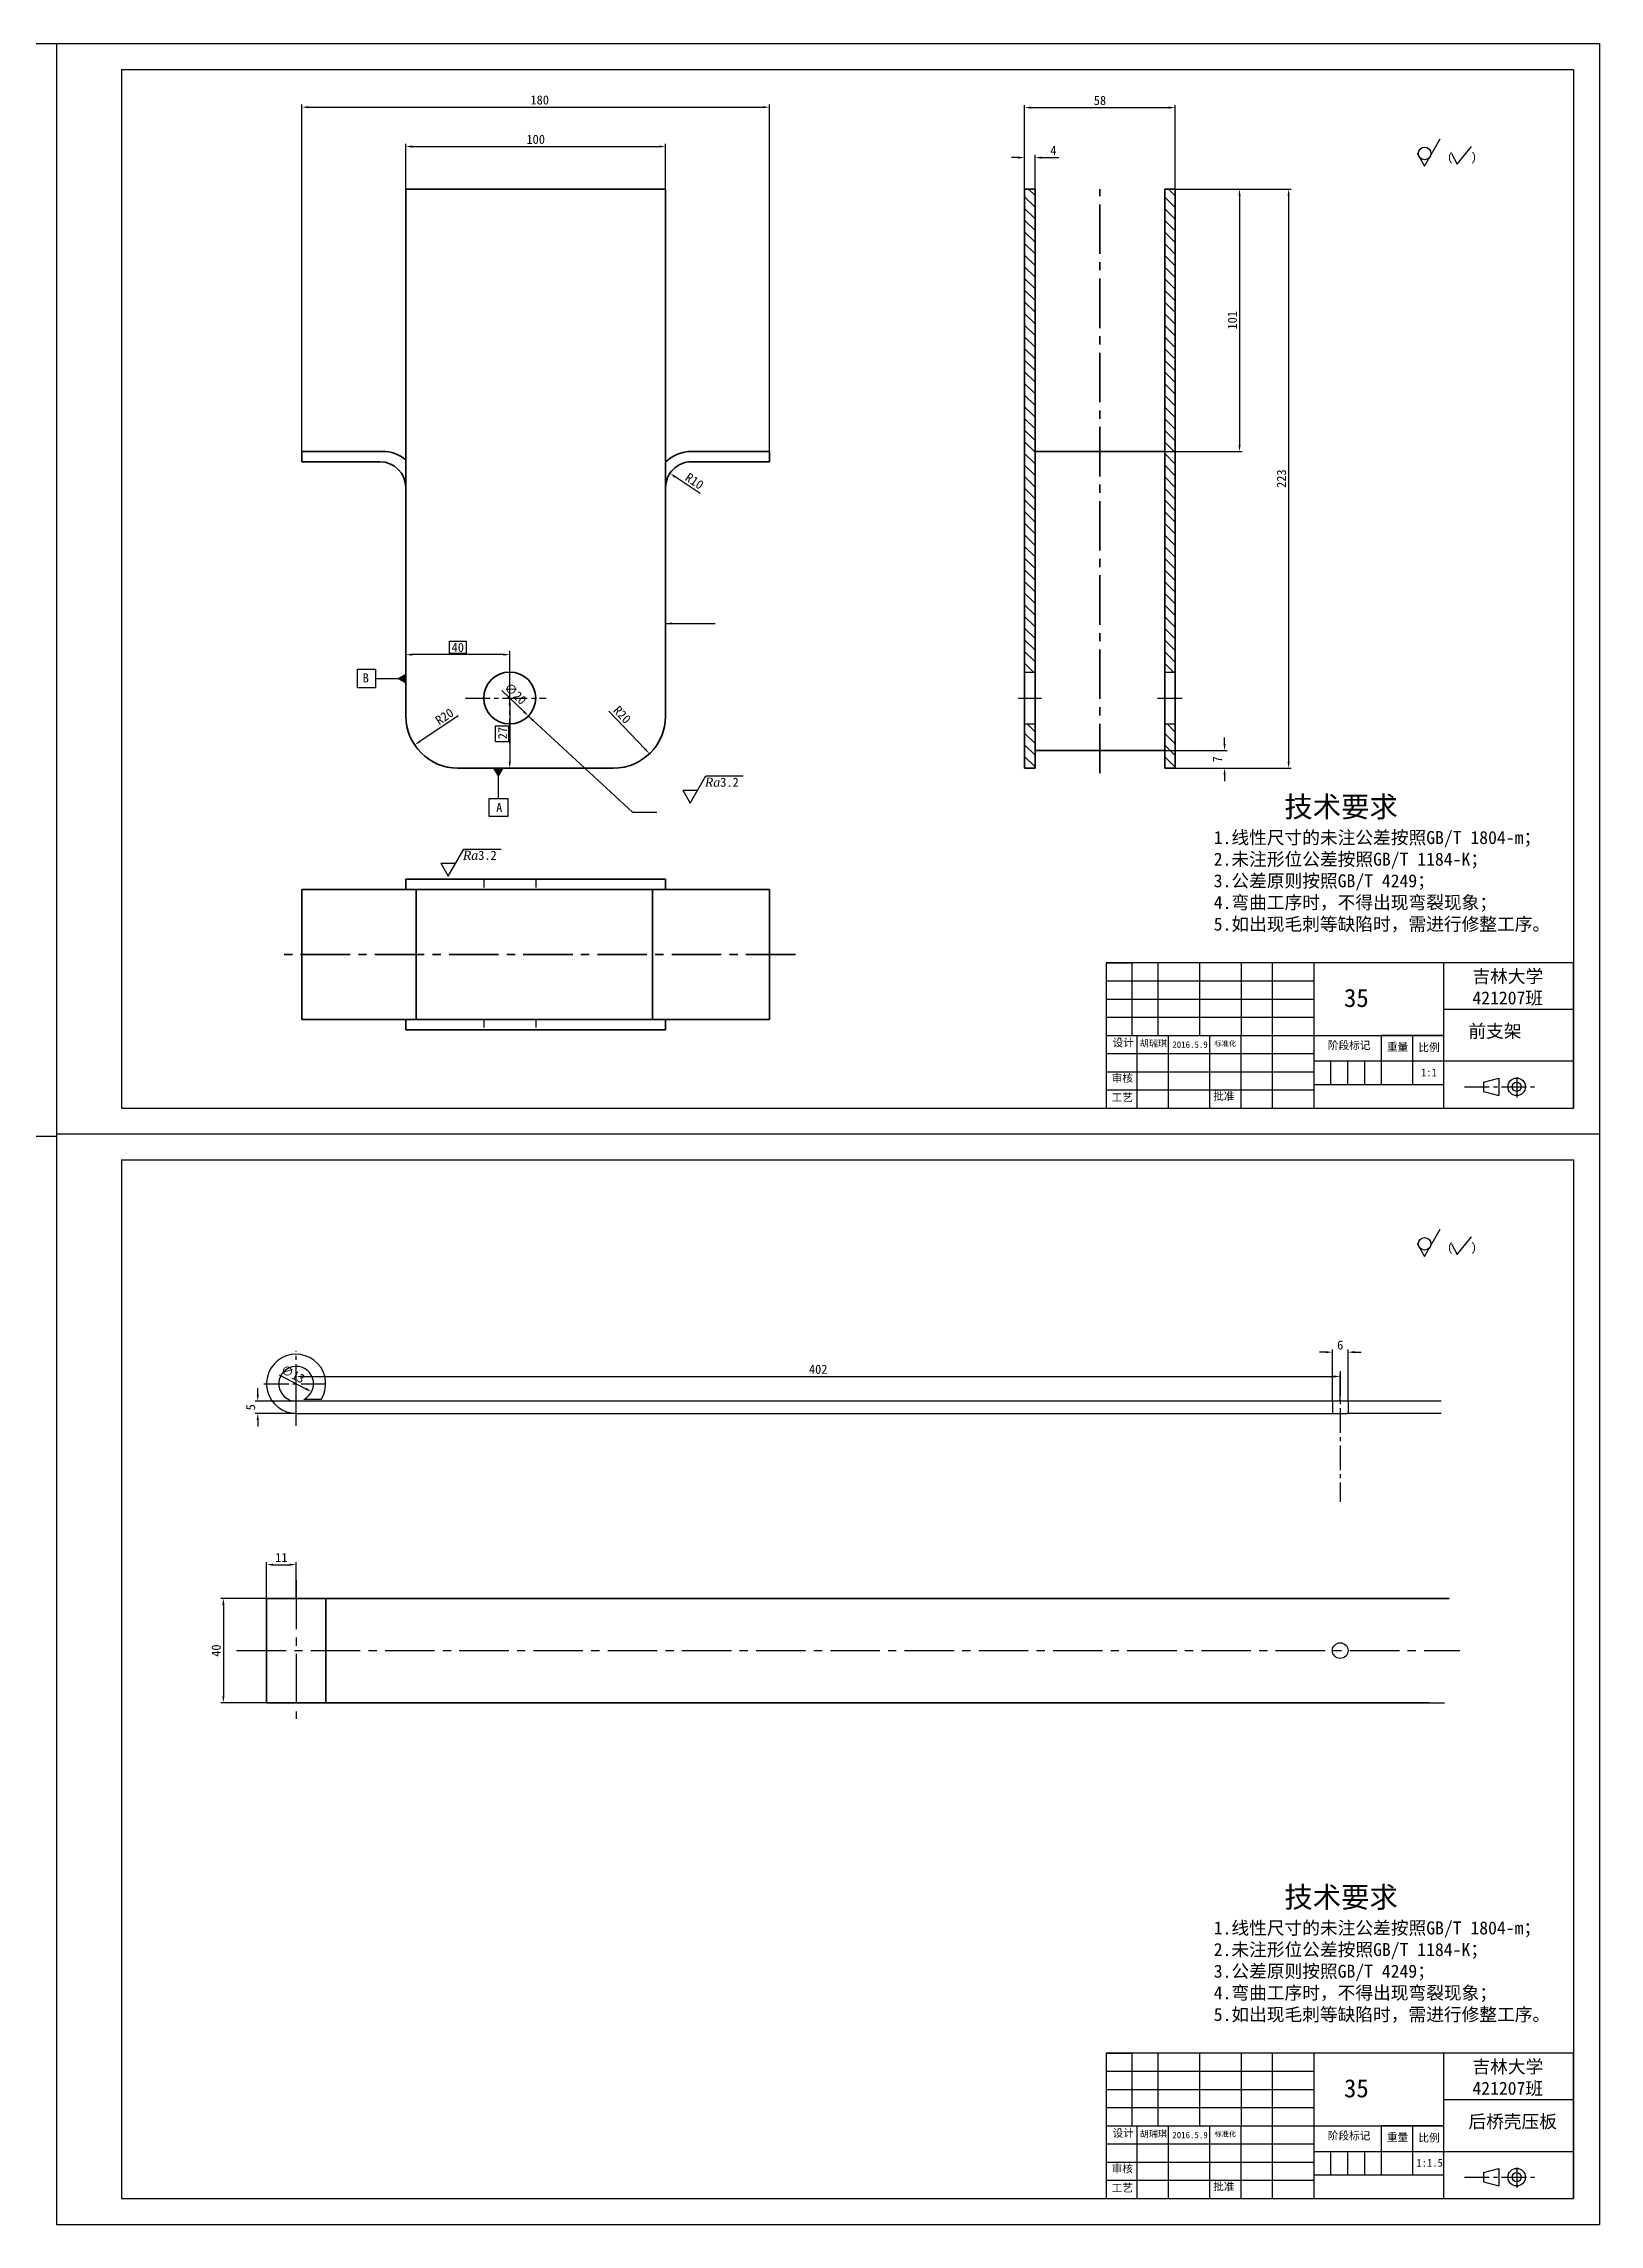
# Model space of a CAD drawing. Header units: millimetres. Extents: x -4667 to 8941, y -1665 to 5310.
# Drawn here: x 933 to 1532, y 1434 to 2274 of the extents above; entities that cross this region are included whole.
import ezdxf

# ---------------------------------------------------------------- set-up
doc = ezdxf.new("R2010")
doc.units = ezdxf.units.MM
for name, pattern in [('ACAD_ISO02W100', [15, 12, -3]), ('CENTER2', [28.575, 19.05, -3.175, 3.175, -3.175]), ('DASHED2', [9.525, 6.35, -3.175])]:
    doc.linetypes.add(name, pattern=pattern)
for name, color, linetype in [('图层1', 7, 'CONTINUOUS'), ('尺寸', 4, 'CONTINUOUS'), ('尺寸标注', 3, 'CONTINUOUS'), ('文字', 3, 'CONTINUOUS'), ('点划线', 6, 'CENTER2'), ('细实线', 3, 'CONTINUOUS'), ('虚线', 4, 'DASHED2')]:
    doc.layers.add(name, color=color, linetype=linetype)
doc.layers.add('粗实线', color=2, linetype='CONTINUOUS', lineweight=30)
doc.styles.get("Standard").update_dxf_attribs({"font": '', "height": 3.5})
doc.styles.get('Standard').set_extended_font_data('SimSun')
doc.dimstyles.new('无偏差', dxfattribs={"dimtxt": 3.5, "dimasz": 2.5, "dimexe": 1, "dimexo": 0, "dimgap": 1, "dimtad": 1, "dimtoh": 1, "dimdec": 0, "dimzin": 0, "dimdsep": 46, "dimtxsty": 'Standard', "dimcen": 2.5, "dimclrd": 256, "dimadec": 0, "dimazin": 0, "dimtfac": 1, "dimtdec": 0, "dimtofl": 0, "dimtmove": 0, "dimatfit": 3, "dimfxl": 1, "dimtolj": 1, "dimtzin": 0, "dimarcsym": 0})
doc.dimstyles.new('无偏差$0', dxfattribs={"dimtxt": 3.5, "dimasz": 2.5, "dimexe": 1, "dimexo": 0, "dimgap": 1, "dimtad": 1, "dimtoh": 1, "dimdec": 0, "dimzin": 0, "dimdsep": 46, "dimtxsty": 'Standard', "dimcen": 2.5, "dimclrd": 256, "dimadec": 0, "dimazin": 0, "dimtfac": 1, "dimtdec": 0, "dimtofl": 0, "dimtmove": 0, "dimatfit": 3, "dimfxl": 1, "dimtolj": 1, "dimtzin": 0, "dimarcsym": 0})

# ---------------------------------------------------------------- blocks, each defined once
blk = doc.blocks.new('*D299')
at = {"layer": '尺寸', "color": 0, "lineweight": -2, "ltscale": 0.5}
for p, q in [((1072.58, 2014.8), (1072.58, 2039.51)), ((1112.58, 2021.8), (1112.58, 2039.51))]:
    blk.add_line(p, q, dxfattribs=at)
at = {"layer": '尺寸', "lineweight": -2, "ltscale": 0.5}
blk.add_line((1110.08, 2038.51), (1075.08, 2038.51), dxfattribs=at)
at = {"layer": '尺寸', "ltscale": 0.5}
for points in [[(1075.08, 2038.93), (1075.08, 2038.1), (1072.58, 2038.51)], [(1110.08, 2038.93), (1110.08, 2038.1), (1112.58, 2038.51)]]:
    blk.add_solid(points, dxfattribs=at)
at = {"layer": '尺寸', "color": 0, "ltscale": 0.5, "insert": (1092.58, 2041.26), "char_height": 3.5, "attachment_point": 5}
blk.add_mtext('\\A1;40', dxfattribs=at)
blk = doc.blocks.new('*D300')
at = {"layer": '尺寸', "color": 0, "lineweight": -2, "ltscale": 0.5}
for p, q in [((1112.58, 2021.8), (1111.58, 2021.8)), ((1092.58, 1994.8), (1113.58, 1994.8))]:
    blk.add_line(p, q, dxfattribs=at)
at = {"layer": '尺寸', "lineweight": -2, "ltscale": 0.5}
blk.add_line((1112.58, 2019.3), (1112.58, 1997.3), dxfattribs=at)
at = {"layer": '尺寸', "ltscale": 0.5}
for points in [[(1112.16, 2019.3), (1113, 2019.3), (1112.58, 2021.8)], [(1112.16, 1997.3), (1113, 1997.3), (1112.58, 1994.8)]]:
    blk.add_solid(points, dxfattribs=at)
at = {"layer": '尺寸', "color": 0, "ltscale": 0.5, "insert": (1109.83, 2008.3), "char_height": 3.5, "attachment_point": 5, "rotation": 90}
blk.add_mtext('\\A1;27', dxfattribs=at)
blk = doc.blocks.new('*D301')
at = {"layer": '尺寸', "lineweight": -2, "ltscale": 0.5}
blk.add_line((1092.75, 2014.92), (1078.03, 2005.09), dxfattribs=at)
at = {"layer": '尺寸', "ltscale": 0.5}
blk.add_solid([(1077.79, 2005.43), (1078.26, 2004.74), (1075.95, 2003.7)], dxfattribs=at)
at = {"layer": '尺寸', "color": 0, "ltscale": 0.5, "insert": (1087.46, 2014.69), "char_height": 3.5, "attachment_point": 5, "rotation": 33.73698}
blk.add_mtext('\\A1;R20', dxfattribs=at)
blk = doc.blocks.new('*D302')
at = {"layer": '尺寸', "lineweight": -2, "ltscale": 0.5}
blk.add_line((1150.74, 2016.72), (1164.68, 2002.16), dxfattribs=at)
at = {"layer": '尺寸', "ltscale": 0.5}
blk.add_solid([(1164.98, 2002.45), (1164.38, 2001.87), (1166.41, 2000.35)], dxfattribs=at)
at = {"layer": '尺寸', "color": 0, "ltscale": 0.5, "insert": (1155.86, 2015.35), "char_height": 3.5, "attachment_point": 5, "rotation": 313.73544}
blk.add_mtext('\\A1;R20', dxfattribs=at)
blk = doc.blocks.new('*D303')
at = {"layer": '尺寸', "lineweight": -2, "ltscale": 0.5}
blk.add_line((1185.96, 2100.55), (1176.34, 2106.96), dxfattribs=at)
at = {"layer": '尺寸', "ltscale": 0.5}
blk.add_solid([(1176.57, 2107.31), (1176.11, 2106.62), (1174.26, 2108.35)], dxfattribs=at)
at = {"layer": '尺寸', "color": 0, "ltscale": 0.5, "insert": (1183.71, 2105.35), "char_height": 3.5, "attachment_point": 5, "rotation": 326.31147}
blk.add_mtext('\\A1;R10', dxfattribs=at)
blk = doc.blocks.new('*D304')
at = {"layer": '尺寸', "color": 0, "lineweight": -2, "ltscale": 0.5}
for p, q in [((1072.58, 2217.8), (1072.58, 2235.23)), ((1172.58, 2217.8), (1172.58, 2235.23))]:
    blk.add_line(p, q, dxfattribs=at)
at = {"layer": '尺寸', "lineweight": -2, "ltscale": 0.5}
blk.add_line((1075.08, 2234.23), (1170.08, 2234.23), dxfattribs=at)
at = {"layer": '尺寸', "ltscale": 0.5}
for points in [[(1075.08, 2234.65), (1075.08, 2233.82), (1072.58, 2234.23)], [(1170.08, 2234.65), (1170.08, 2233.82), (1172.58, 2234.23)]]:
    blk.add_solid(points, dxfattribs=at)
at = {"layer": '尺寸', "color": 0, "ltscale": 0.5, "insert": (1122.58, 2236.98), "char_height": 3.5, "attachment_point": 5}
blk.add_mtext('\\A1;100', dxfattribs=at)
blk = doc.blocks.new('*D305')
at = {"layer": '尺寸', "color": 0, "lineweight": -2, "ltscale": 0.5}
for p, q in [((1032.58, 2116.8), (1032.58, 2250.39)), ((1212.58, 2116.8), (1212.58, 2250.39))]:
    blk.add_line(p, q, dxfattribs=at)
at = {"layer": '尺寸', "lineweight": -2, "ltscale": 0.5}
blk.add_line((1035.08, 2249.39), (1210.08, 2249.39), dxfattribs=at)
at = {"layer": '尺寸', "ltscale": 0.5}
for points in [[(1035.08, 2249.81), (1035.08, 2248.98), (1032.58, 2249.39)], [(1210.08, 2249.81), (1210.08, 2248.98), (1212.58, 2249.39)]]:
    blk.add_solid(points, dxfattribs=at)
at = {"layer": '尺寸', "color": 0, "ltscale": 0.5, "insert": (1124.12, 2252.14), "char_height": 3.5, "attachment_point": 5}
blk.add_mtext('\\A1;180', dxfattribs=at)
blk = doc.blocks.new('*D306')
at = {"layer": '尺寸', "lineweight": -2, "ltscale": 0.5}
for p, q in [((1308.33, 2229.97), (1305.83, 2229.97)), ((1317.33, 2229.97), (1323.97, 2229.97))]:
    blk.add_line(p, q, dxfattribs=at)
at = {"layer": '尺寸', "color": 0, "lineweight": -2, "ltscale": 0.5}
for p, q in [((1310.83, 2217.8), (1310.83, 2230.97)), ((1314.83, 2217.8), (1314.83, 2230.97))]:
    blk.add_line(p, q, dxfattribs=at)
at = {"layer": '尺寸', "ltscale": 0.5}
for points in [[(1308.33, 2230.38), (1308.33, 2229.55), (1310.83, 2229.97)], [(1317.33, 2230.38), (1317.33, 2229.55), (1314.83, 2229.97)]]:
    blk.add_solid(points, dxfattribs=at)
at = {"layer": '尺寸', "color": 0, "ltscale": 0.5, "insert": (1321.9, 2232.72), "char_height": 3.5, "attachment_point": 5}
blk.add_mtext('\\A1;4', dxfattribs=at)
blk = doc.blocks.new('*D307')
at = {"layer": '尺寸', "color": 0, "lineweight": -2, "ltscale": 0.5}
for p, q in [((1310.83, 2217.8), (1310.83, 2250.21)), ((1368.83, 2217.8), (1368.83, 2250.21))]:
    blk.add_line(p, q, dxfattribs=at)
at = {"layer": '尺寸', "lineweight": -2, "ltscale": 0.5}
blk.add_line((1313.33, 2249.21), (1366.33, 2249.21), dxfattribs=at)
at = {"layer": '尺寸', "ltscale": 0.5}
for points in [[(1313.33, 2249.63), (1313.33, 2248.8), (1310.83, 2249.21)], [(1366.33, 2249.63), (1366.33, 2248.8), (1368.83, 2249.21)]]:
    blk.add_solid(points, dxfattribs=at)
at = {"layer": '尺寸', "color": 0, "ltscale": 0.5, "insert": (1339.83, 2251.96), "char_height": 3.5, "attachment_point": 5}
blk.add_mtext('\\A1;58', dxfattribs=at)
blk = doc.blocks.new('*D308')
at = {"layer": '尺寸', "color": 0, "lineweight": -2, "ltscale": 0.5}
for p, q in [((1368.83, 2217.8), (1413.49, 2217.8)), ((1368.83, 1994.8), (1413.49, 1994.8))]:
    blk.add_line(p, q, dxfattribs=at)
at = {"layer": '尺寸', "lineweight": -2, "ltscale": 0.5}
blk.add_line((1412.49, 2215.3), (1412.49, 1997.3), dxfattribs=at)
at = {"layer": '尺寸', "ltscale": 0.5}
for points in [[(1412.07, 2215.3), (1412.91, 2215.3), (1412.49, 2217.8)], [(1412.07, 1997.3), (1412.91, 1997.3), (1412.49, 1994.8)]]:
    blk.add_solid(points, dxfattribs=at)
at = {"layer": '尺寸', "color": 0, "ltscale": 0.5, "insert": (1409.74, 2106.3), "char_height": 3.5, "attachment_point": 5, "rotation": 90}
blk.add_mtext('\\A1;223', dxfattribs=at)
blk = doc.blocks.new('*D309')
at = {"layer": '尺寸', "color": 0, "lineweight": -2, "ltscale": 0.5}
for p, q in [((1368.83, 2217.8), (1394.57, 2217.8)), ((1364.83, 2116.8), (1394.57, 2116.8))]:
    blk.add_line(p, q, dxfattribs=at)
at = {"layer": '尺寸', "lineweight": -2, "ltscale": 0.5}
blk.add_line((1393.57, 2215.3), (1393.57, 2119.3), dxfattribs=at)
at = {"layer": '尺寸', "ltscale": 0.5}
for points in [[(1393.16, 2215.3), (1393.99, 2215.3), (1393.57, 2217.8)], [(1393.16, 2119.3), (1393.99, 2119.3), (1393.57, 2116.8)]]:
    blk.add_solid(points, dxfattribs=at)
at = {"layer": '尺寸', "color": 0, "ltscale": 0.5, "insert": (1390.82, 2167.3), "char_height": 3.5, "attachment_point": 5, "rotation": 90}
blk.add_mtext('\\A1;101', dxfattribs=at)
blk = doc.blocks.new('*D310')
at = {"layer": '尺寸', "color": 0, "lineweight": -2, "ltscale": 0.5}
for p, q in [((1364.83, 2001.58), (1388.82, 2001.58)), ((1368.83, 1994.8), (1388.82, 1994.8))]:
    blk.add_line(p, q, dxfattribs=at)
at = {"layer": '尺寸', "lineweight": -2, "ltscale": 0.5}
for p, q in [((1387.82, 2004.08), (1387.82, 2006.58)), ((1387.82, 1992.3), (1387.82, 1989.8))]:
    blk.add_line(p, q, dxfattribs=at)
at = {"layer": '尺寸', "ltscale": 0.5}
for points in [[(1387.4, 2004.08), (1388.24, 2004.08), (1387.82, 2001.58)], [(1387.4, 1992.3), (1388.24, 1992.3), (1387.82, 1994.8)]]:
    blk.add_solid(points, dxfattribs=at)
at = {"layer": '尺寸', "color": 0, "ltscale": 0.5, "insert": (1385.07, 1998.19), "char_height": 3.5, "attachment_point": 5, "rotation": 90}
blk.add_mtext('\\A1;7', dxfattribs=at)
blk = doc.blocks.new('*D311')
at = {"layer": '尺寸', "lineweight": -2, "ltscale": 0.5}
blk.add_line((1109.58, 2024.7), (1117.97, 2016.59), dxfattribs=at)
at = {"layer": '尺寸', "ltscale": 0.5}
blk.add_solid([(1118.26, 2016.89), (1117.68, 2016.29), (1119.77, 2014.85)], dxfattribs=at)
at = {"layer": '尺寸', "color": 0, "ltscale": 0.5, "insert": (1114.79, 2023.49), "char_height": 3.5, "attachment_point": 5, "rotation": 315.95888}
blk.add_mtext('\\A1;∅20', dxfattribs=at)
blk = doc.blocks.new('*D314')
at = {"layer": '尺寸', "lineweight": -2, "ltscale": 0.5}
blk.add_line((1023.75, 1761.04), (1034.08, 1755.73), dxfattribs=at)
at = {"layer": '尺寸', "ltscale": 0.5}
blk.add_solid([(1034.27, 1756.1), (1033.89, 1755.36), (1036.3, 1754.58)], dxfattribs=at)
at = {"layer": '尺寸', "color": 0, "ltscale": 0.5, "insert": (1029.06, 1761.4), "char_height": 3.5, "attachment_point": 5, "rotation": 332.74939}
blk.add_mtext('\\A1;∅13', dxfattribs=at)
blk = doc.blocks.new('*D315')
at = {"layer": '尺寸', "lineweight": -2, "ltscale": 0.5}
for p, q in [((1015.58, 1753.45), (1015.58, 1755.95)), ((1015.58, 1743.76), (1015.58, 1741.26))]:
    blk.add_line(p, q, dxfattribs=at)
at = {"layer": '尺寸', "color": 0, "lineweight": -2, "ltscale": 0.5}
for p, q in [((1030.34, 1750.95), (1014.58, 1750.95)), ((1030.34, 1746.26), (1014.58, 1746.26))]:
    blk.add_line(p, q, dxfattribs=at)
at = {"layer": '尺寸', "ltscale": 0.5}
for points in [[(1015.16, 1753.45), (1015.99, 1753.45), (1015.58, 1750.95)], [(1015.16, 1743.76), (1015.99, 1743.76), (1015.58, 1746.26)]]:
    blk.add_solid(points, dxfattribs=at)
at = {"layer": '尺寸', "color": 0, "ltscale": 0.5, "insert": (1012.83, 1748.61), "char_height": 3.5, "attachment_point": 5, "rotation": 90}
blk.add_mtext('\\A1;5', dxfattribs=at)
blk = doc.blocks.new('*D316')
at = {"layer": '尺寸', "color": 0, "lineweight": -2, "ltscale": 0.5}
for p, q in [((1018.95, 1674.98), (1001.33, 1674.98)), ((1018.95, 1634.78), (1001.33, 1634.78))]:
    blk.add_line(p, q, dxfattribs=at)
at = {"layer": '尺寸', "lineweight": -2, "ltscale": 0.5}
blk.add_line((1002.33, 1672.48), (1002.33, 1637.28), dxfattribs=at)
at = {"layer": '尺寸', "ltscale": 0.5}
for points in [[(1001.91, 1672.48), (1002.75, 1672.48), (1002.33, 1674.98)], [(1001.91, 1637.28), (1002.75, 1637.28), (1002.33, 1634.78)]]:
    blk.add_solid(points, dxfattribs=at)
at = {"layer": '尺寸', "color": 0, "ltscale": 0.5, "insert": (999.58, 1654.88), "char_height": 3.5, "attachment_point": 5, "rotation": 90}
blk.add_mtext('\\A1;40', dxfattribs=at)
blk = doc.blocks.new('*D333')
at = {"layer": '细实线', "color": 0, "lineweight": -2, "ltscale": 0.5}
for p, q in [((1030.34, 1750.95), (1030.34, 1761.47)), ((1432.34, 1750.95), (1432.34, 1761.47))]:
    blk.add_line(p, q, dxfattribs=at)
at = {"layer": '细实线', "lineweight": -2, "ltscale": 0.5}
blk.add_line((1032.84, 1760.47), (1429.84, 1760.47), dxfattribs=at)
at = {"layer": '细实线', "ltscale": 0.5}
for points in [[(1032.84, 1760.88), (1032.84, 1760.05), (1030.34, 1760.47)], [(1429.84, 1760.88), (1429.84, 1760.05), (1432.34, 1760.47)]]:
    blk.add_solid(points, dxfattribs=at)
at = {"layer": '细实线', "color": 0, "ltscale": 0.5, "insert": (1231.34, 1763.22), "char_height": 3.5, "attachment_point": 5}
blk.add_mtext('\\A1;402', dxfattribs=at)
blk = doc.blocks.new('*D334')
at = {"layer": '细实线', "color": 0, "lineweight": -2, "ltscale": 0.5}
for p, q in [((1018.95, 1674.98), (1018.95, 1688.98)), ((1030.34, 1674.98), (1030.34, 1688.98))]:
    blk.add_line(p, q, dxfattribs=at)
at = {"layer": '细实线', "lineweight": -2, "ltscale": 0.5}
blk.add_line((1021.45, 1687.98), (1027.84, 1687.98), dxfattribs=at)
at = {"layer": '细实线', "ltscale": 0.5}
for points in [[(1021.45, 1688.4), (1021.45, 1687.57), (1018.95, 1687.98)], [(1027.84, 1688.4), (1027.84, 1687.57), (1030.34, 1687.98)]]:
    blk.add_solid(points, dxfattribs=at)
at = {"layer": '细实线', "color": 0, "ltscale": 0.5, "insert": (1024.65, 1690.73), "char_height": 3.5, "attachment_point": 5}
blk.add_mtext('\\A1;11', dxfattribs=at)
blk = doc.blocks.new('*D335')
at = {"layer": '细实线', "lineweight": -2, "ltscale": 0.5}
for p, q in [((1426.83, 1769.83), (1424.33, 1769.83)), ((1437.86, 1769.83), (1440.36, 1769.83))]:
    blk.add_line(p, q, dxfattribs=at)
at = {"layer": '细实线', "color": 0, "lineweight": -2, "ltscale": 0.5}
for p, q in [((1429.33, 1750.95), (1429.33, 1770.83)), ((1435.36, 1750.95), (1435.36, 1770.83))]:
    blk.add_line(p, q, dxfattribs=at)
at = {"layer": '细实线', "ltscale": 0.5}
for points in [[(1426.83, 1770.25), (1426.83, 1769.41), (1429.33, 1769.83)], [(1437.86, 1770.25), (1437.86, 1769.41), (1435.36, 1769.83)]]:
    blk.add_solid(points, dxfattribs=at)
at = {"layer": '细实线', "color": 0, "ltscale": 0.5, "insert": (1432.34, 1772.58), "char_height": 3.5, "attachment_point": 5}
blk.add_mtext('\\A1;6', dxfattribs=at)

msp = doc.modelspace()

# ---------------------------------------------------------------- hatches: boundary and pattern name
at = {"layer": '文字', "ltscale": 0.5}
for points in [[(1069.63, 2029.31), (1072.4, 2027.7), (1072.4, 2030.91)], [(1108.25, 1991.78), (1109.86, 1994.56), (1106.65, 1994.56)]]:
    msp.add_hatch(color=256, dxfattribs=at).paths.add_polyline_path(points)
at = {"layer": '细实线', "ltscale": 0.5}
h = msp.add_hatch(dxfattribs=at)
h.set_pattern_fill('ANSI31', color=256, angle=90, style=0)
h.set_pattern_definition([(135, (1310.8325, 1994.8042), (-2.245064, -2.245064), [])])
h.paths.add_polyline_path([(1314.83, 2217.8), (1310.83, 2217.8), (1310.83, 2031.8), (1314.83, 2031.8), (1314.83, 2112.8), (1314.83, 2116.8)])
h.paths.add_polyline_path([(1368.83, 2217.8), (1364.83, 2217.8), (1364.83, 2116.8), (1364.83, 2112.8), (1364.83, 2031.8), (1368.83, 2031.8)])
h.paths.add_polyline_path([(1314.83, 2001.58), (1314.83, 2011.8), (1310.83, 2011.8), (1310.83, 1994.8), (1314.83, 1994.8)])
h.paths.add_polyline_path([(1368.83, 2011.8), (1364.83, 2011.8), (1364.83, 2001.58), (1364.83, 1994.8), (1368.83, 1994.8)])

# ---------------------------------------------------------------- linework, layer by layer
at = {"layer": '尺寸标注', "ltscale": 0.5}
for points in [[(1089.34, 2043.65), (1095.86, 2043.65), (1095.86, 2038.98), (1089.34, 2038.98)], [(1107.06, 2011.14), (1112.06, 2011.14), (1112.06, 2004.96), (1107.06, 2004.96)]]:
    msp.add_lwpolyline(points, close=True, dxfattribs=at)
at = {"layer": '文字', "ltscale": 0.5}
for p, q in [((1464.8, 2226.65), (1470.86, 2237.15)), ((1461.91, 2231.65), (1464.8, 2226.65)), ((1182.41, 2050.5), (1191.73, 2050.5)), ((1060.95, 2029.31), (1069.63, 2029.31)), ((1069.63, 2029.31), (1072.4, 2030.91)), ((1072.4, 2027.7), (1069.63, 2029.31)), ((1072.4, 2027.7), (1072.4, 2030.91)), ((1109.86, 1994.56), (1106.65, 1994.56)), ((1108.25, 1991.78), (1106.65, 1994.56)), ((1109.86, 1994.56), (1108.25, 1991.78)), ((1108.25, 1983.11), (1108.25, 1991.78)), ((1182.06, 1981.29), (1188.12, 1991.79)), ((1188.12, 1991.79), (1202.44, 1991.79)), ((1179.17, 1986.29), (1184.94, 1986.29)), ((1179.17, 1986.29), (1182.06, 1981.29)), ((1159.86, 1977.89), (1169.18, 1977.89)), ((1086, 1958.13), (1091.77, 1958.13)), ((1086, 1958.13), (1088.88, 1953.13)), ((1088.88, 1953.13), (1094.95, 1963.63)), ((1094.95, 1963.63), (1109.26, 1963.63)), ((938.12, 1852.87), (344.12, 1852.87)), ((1464.8, 1806.65), (1470.86, 1817.15)), ((1461.91, 1811.65), (1464.8, 1806.65))]:
    msp.add_line(p, q, dxfattribs=at)
for points in [[(1053.95, 2025.75), (1053.95, 2032.91), (1060.95, 2032.91), (1060.95, 2025.75)], [(1111.81, 1976.11), (1104.65, 1976.11), (1104.65, 1983.11), (1111.81, 1983.11)]]:
    msp.add_lwpolyline(points, close=True, dxfattribs=at)
at = {"layer": '点划线', "lineweight": 35}
for p, q in [((1339.83, 1992.87), (1339.83, 2217.8)), ((1222.57, 1923.03), (1024.82, 1923.03))]:
    msp.add_line(p, q, dxfattribs=at)
at = {"layer": '点划线', "ltscale": 0.5}
for p, q in [((1112.58, 2004.22), (1112.58, 2040)), ((1095.52, 2021.8), (1126.67, 2021.8)), ((1308.3, 2021.8), (1317.33, 2021.8)), ((1362.01, 2021.8), (1371.84, 2021.8)), ((1500.28, 1875.72), (1500.28, 1867.92)), ((1480.21, 1872.05), (1507.63, 1872.05)), ((1030.34, 1741.46), (1030.34, 1770.36)), ((1017.95, 1757.65), (1042.67, 1757.65)), ((1432.34, 1762.52), (1432.34, 1712.24)), ((1500.28, 1455.72), (1500.28, 1447.92)), ((1480.21, 1452.05), (1507.63, 1452.05))]:
    msp.add_line(p, q, dxfattribs=at)
at = {"layer": '点划线'}
for p, q in [((1030.34, 1682.16), (1030.34, 1628.55)), ((1007.43, 1654.88), (1478.43, 1654.88))]:
    msp.add_line(p, q, dxfattribs=at)
at = {"layer": '粗实线'}
for p, q in [((963.12, 2263.87), (1522.12, 2263.87)), ((963.12, 2263.87), (963.12, 1863.87)), ((1522.12, 2263.87), (1522.12, 1863.87)), ((963.12, 1863.87), (1522.12, 1863.87)), ((963.12, 1843.87), (1522.12, 1843.87)), ((963.12, 1843.87), (963.12, 1443.87)), ((1522.12, 1843.87), (1522.12, 1443.87)), ((963.12, 1443.87), (1522.12, 1443.87))]:
    msp.add_line(p, q, dxfattribs=at)
at = {"layer": '粗实线', "lineweight": 35}
for p, q in [((1072.58, 2217.8), (1172.58, 2217.8)), ((1072.58, 2014.8), (1072.58, 2217.8)), ((1172.58, 2217.8), (1172.58, 2014.8)), ((1310.83, 2014.8), (1310.83, 2217.8)), ((1314.83, 2116.8), (1314.83, 2217.8)), ((1364.83, 2116.8), (1364.83, 2217.8)), ((1368.83, 2014.8), (1368.83, 2217.8)), ((1063.58, 2116.8), (1032.58, 2116.8)), ((1182.58, 2116.8), (1212.58, 2116.8)), ((1314.83, 2116.8), (1364.83, 2116.8)), ((1062.58, 2112.8), (1032.58, 2112.8)), ((1182.58, 2112.8), (1212.58, 2112.8)), ((1310.83, 1994.8), (1310.83, 2014.8)), ((1368.83, 1994.8), (1368.83, 2014.8)), ((1364.83, 2001.58), (1314.83, 2001.58)), ((1152.58, 1994.8), (1092.58, 1994.8)), ((1172.58, 1952.03), (1072.58, 1952.03)), ((1062.58, 1948.03), (1032.58, 1948.03)), ((1032.58, 1948.03), (1032.58, 1898.03)), ((1172.58, 1948.03), (1072.58, 1948.03)), ((1076.58, 1948.03), (1076.58, 1898.03)), ((1167.58, 1948.03), (1167.58, 1898.03)), ((1181.58, 1948.03), (1212.58, 1948.03)), ((1212.58, 1898.03), (1212.58, 1948.03)), ((1062.58, 1898.03), (1032.58, 1898.03)), ((1172.58, 1898.03), (1072.58, 1898.03)), ((1172.58, 1894.03), (1072.58, 1894.03)), ((1181.58, 1898.03), (1212.58, 1898.03)), ((1018.95, 1674.98), (1041.73, 1674.98)), ((1018.95, 1674.98), (1018.95, 1634.78)), ((1020.63, 1674.98), (1040.06, 1674.98)), ((1041.73, 1674.98), (1197.84, 1674.98)), ((1041.73, 1674.98), (1041.73, 1634.78)), ((1104.04, 1674.98), (1197.84, 1674.98)), ((1197.84, 1674.98), (1397.49, 1674.98)), ((1211.24, 1674.98), (1474.27, 1674.98)), ((1018.95, 1634.78), (1041.73, 1634.78)), ((1041.73, 1634.78), (1201.86, 1634.78)), ((1201.86, 1634.78), (1466.52, 1634.78))]:
    msp.add_line(p, q, dxfattribs=at)
at = {"layer": '粗实线', "lineweight": 35, "ltscale": 0.1}
for p, q in [((1310.83, 2217.8), (1314.83, 2217.8)), ((1364.83, 2217.8), (1368.83, 2217.8)), ((1032.58, 2116.8), (1032.58, 2112.8)), ((1212.58, 2112.8), (1212.58, 2116.8)), ((1314.83, 2112.8), (1314.83, 2116.8)), ((1364.83, 2116.8), (1364.83, 2112.8)), ((1310.83, 1994.8), (1314.83, 1994.8)), ((1364.83, 1994.8), (1368.83, 1994.8)), ((1072.58, 1948.03), (1072.58, 1952.03)), ((1172.58, 1948.03), (1172.58, 1952.03)), ((1072.58, 1894.03), (1072.58, 1898.03)), ((1172.58, 1894.03), (1172.58, 1898.03))]:
    msp.add_line(p, q, dxfattribs=at)
at = {"layer": '粗实线', "lineweight": 35, "ltscale": 0.25}
for p, q in [((1314.83, 2112.8), (1314.83, 2001.58)), ((1364.83, 2001.58), (1364.83, 2112.8)), ((1072.58, 1948.03), (1062.58, 1948.03)), ((1062.58, 1898.03), (1072.58, 1898.03))]:
    msp.add_line(p, q, dxfattribs=at)
at = {"layer": '粗实线', "ltscale": 0.5}
for p, q in [((1310.83, 2031.8), (1314.83, 2031.8)), ((1364.83, 2031.8), (1368.83, 2031.8)), ((1310.83, 2011.8), (1314.83, 2011.8)), ((1364.83, 2011.8), (1368.83, 2011.8)), ((1487.55, 1873.81), (1493.36, 1875.41)), ((1487.55, 1873.81), (1487.55, 1870.3)), ((1493.36, 1875.41), (1493.36, 1868.69)), ((1487.55, 1870.3), (1493.36, 1868.69)), ((1211.24, 1750.95), (1030.34, 1750.95)), ((1040.01, 1751.62), (1033.26, 1751.62)), ((1471.2, 1750.95), (1211.24, 1750.95)), ((1429.33, 1750.95), (1429.33, 1746.26)), ((1435.36, 1750.95), (1435.36, 1746.26)), ((1030.34, 1746.26), (1211.24, 1746.26)), ((1211.24, 1746.26), (1393.48, 1746.26)), ((1393.48, 1746.26), (1435.02, 1746.26)), ((1471.2, 1746.26), (1435.02, 1746.26)), ((1432.34, 1674.98), (1392.14, 1674.98)), ((1392.14, 1634.78), (1472.54, 1634.78)), ((1487.55, 1453.81), (1493.36, 1455.41)), ((1487.55, 1453.81), (1487.55, 1450.3)), ((1493.36, 1455.41), (1493.36, 1448.69)), ((1487.55, 1450.3), (1493.36, 1448.69))]:
    msp.add_line(p, q, dxfattribs=at)
at = {"layer": '粗实线', "lineweight": 35, "ltscale": 0.169281}
for p, q in [((1314.83, 2001.58), (1314.83, 1994.8)), ((1364.83, 1994.8), (1364.83, 2001.58))]:
    msp.add_line(p, q, dxfattribs=at)
at = {"layer": '粗实线', "lineweight": 35, "ltscale": 0.225}
for p, q in [((1181.58, 1948.03), (1172.58, 1948.03)), ((1172.58, 1898.03), (1181.58, 1898.03))]:
    msp.add_line(p, q, dxfattribs=at)
at = {"layer": '粗实线', "color": 2, "linetype": 'Continuous', "lineweight": 30}
for p, q in [((1342.18, 1919.85), (1342.18, 1863.87)), ((1522.12, 1919.85), (1342.18, 1919.85)), ((1342.18, 1919.85), (1352.17, 1919.85)), ((1342.18, 1919.85), (1342.18, 1912.85)), ((1352.17, 1919.85), (1352.17, 1891.86)), ((1362.17, 1919.85), (1362.17, 1891.86)), ((1378.17, 1919.85), (1378.17, 1891.86)), ((1394.16, 1919.85), (1394.16, 1891.86)), ((1406.16, 1919.85), (1406.16, 1863.87)), ((1422.15, 1919.85), (1422.15, 1863.87)), ((1472.14, 1919.85), (1472.14, 1863.87)), ((1522.12, 1863.87), (1522.12, 1919.85)), ((1522.12, 1863.87), (1522.12, 1919.85)), ((1342.18, 1898.86), (1422.15, 1898.86)), ((1522.12, 1901.86), (1472.14, 1901.86)), ((1342.18, 1891.86), (1472.14, 1891.86)), ((1354.17, 1863.87), (1354.17, 1891.86)), ((1366.17, 1863.87), (1366.17, 1891.86)), ((1382.16, 1863.87), (1382.16, 1891.86)), ((1394.16, 1863.87), (1394.16, 1891.86)), ((1448.14, 1891.86), (1448.14, 1872.87)), ((1472.14, 1891.86), (1448.14, 1891.86)), ((1460.14, 1891.86), (1460.14, 1872.87)), ((1342.18, 1884.86), (1422.15, 1884.86)), ((1522.12, 1881.86), (1422.15, 1881.86)), ((1428.65, 1881.86), (1428.65, 1872.87)), ((1435.15, 1881.86), (1435.15, 1872.87)), ((1441.65, 1881.86), (1441.65, 1872.87)), ((1522.12, 1863.87), (1522.12, 1881.86)), ((1472.14, 1872.87), (1422.15, 1872.87)), ((1342.18, 1863.87), (1354.17, 1863.87)), ((1342.18, 1499.85), (1342.18, 1443.87)), ((1522.12, 1499.85), (1342.18, 1499.85)), ((1342.18, 1499.85), (1352.17, 1499.85)), ((1342.18, 1499.85), (1342.18, 1492.85)), ((1352.17, 1499.85), (1352.17, 1471.86)), ((1362.17, 1499.85), (1362.17, 1471.86)), ((1378.17, 1499.85), (1378.17, 1471.86)), ((1394.16, 1499.85), (1394.16, 1471.86)), ((1406.16, 1499.85), (1406.16, 1443.87)), ((1422.15, 1499.85), (1422.15, 1443.87)), ((1472.14, 1499.85), (1472.14, 1443.87)), ((1522.12, 1443.87), (1522.12, 1499.85)), ((1522.12, 1443.87), (1522.12, 1499.85)), ((1342.18, 1478.86), (1422.15, 1478.86)), ((1522.12, 1481.86), (1472.14, 1481.86)), ((1342.18, 1471.86), (1472.14, 1471.86)), ((1354.17, 1443.87), (1354.17, 1471.86)), ((1366.17, 1443.87), (1366.17, 1471.86)), ((1382.16, 1443.87), (1382.16, 1471.86)), ((1394.16, 1443.87), (1394.16, 1471.86)), ((1448.14, 1471.86), (1448.14, 1452.87)), ((1472.14, 1471.86), (1448.14, 1471.86)), ((1460.14, 1471.86), (1460.14, 1452.87)), ((1342.18, 1464.86), (1422.15, 1464.86)), ((1522.12, 1461.86), (1422.15, 1461.86)), ((1428.65, 1461.86), (1428.65, 1452.87)), ((1435.15, 1461.86), (1435.15, 1452.87)), ((1441.65, 1461.86), (1441.65, 1452.87)), ((1522.12, 1443.87), (1522.12, 1461.86)), ((1472.14, 1452.87), (1422.15, 1452.87)), ((1342.18, 1443.87), (1354.17, 1443.87))]:
    msp.add_line(p, q, dxfattribs=at)
at = {"layer": '粗实线', "lineweight": 35}
msp.add_circle((1112.58, 2021.8), 10, dxfattribs=at)
at = {"layer": '粗实线', "ltscale": 0.5}
for centre, radius in [((1500.28, 1872.05), 3.36), ((1500.28, 1872.05), 1.75), ((1432.34, 1654.88), 3.02), ((1500.28, 1452.05), 3.36), ((1500.28, 1452.05), 1.75)]:
    msp.add_circle(centre, radius, dxfattribs=at)
at = {"layer": '粗实线', "lineweight": 35}
for centre, radius, start, end in [((1063.58, 2102.8), 14, 49.9948, 90), ((1182.58, 2102.8), 14, 90, 135.58469), ((1062.58, 2102.8), 10, 0, 90), ((1182.58, 2102.8), 10, 90, 180.00001), ((1092.58, 2014.8), 20, 180.00001, 270), ((1152.58, 2014.8), 20, 270, 0)]:
    msp.add_arc(centre, radius, start, end, dxfattribs=at)
at = {"layer": '粗实线', "ltscale": 0.5}
for radius, start in [(11.39, 328.03428), (6.7, 295.84193)]:
    msp.add_arc((1030.34, 1757.65), radius, start, 270, dxfattribs=at)
at = {"layer": '细实线'}
for p, q in [((344.12, 2273.87), (938.12, 2273.87)), ((938.12, 2273.87), (938.12, 1852.87)), ((938.12, 2273.87), (1532.12, 2273.87)), ((938.12, 2273.87), (938.12, 1853.87)), ((1532.12, 2273.87), (1532.12, 1853.87)), ((938.12, 1853.87), (1532.12, 1853.87)), ((938.12, 1853.87), (1532.12, 1853.87)), ((938.12, 1853.87), (938.12, 1433.87)), ((1532.12, 1853.87), (1532.12, 1433.87)), ((938.12, 1433.87), (1532.12, 1433.87))]:
    msp.add_line(p, q, dxfattribs=at)
at = {"layer": '细实线', "ltscale": 0.5}
for p, q in [((1475.25, 2231.5), (1477.42, 2227.46)), ((1477.42, 2227.46), (1482.88, 2234.23)), ((1475.25, 1811.5), (1477.42, 1807.46)), ((1477.42, 1807.46), (1482.88, 1814.23))]:
    msp.add_line(p, q, dxfattribs=at)
at = {"layer": '细实线', "color": 3, "linetype": 'Continuous', "lineweight": -3}
for p, q in [((1342.18, 1912.85), (1422.15, 1912.85)), ((1342.18, 1905.86), (1422.15, 1905.86)), ((1342.18, 1877.86), (1422.15, 1877.86)), ((1342.18, 1870.87), (1422.15, 1870.87)), ((1342.18, 1492.85), (1422.15, 1492.85)), ((1342.18, 1485.86), (1422.15, 1485.86)), ((1342.18, 1457.86), (1422.15, 1457.86)), ((1342.18, 1450.87), (1422.15, 1450.87))]:
    msp.add_line(p, q, dxfattribs=at)
at = {"layer": '细实线', "ltscale": 0.5}
for centre in [(1464.83, 2231.56), (1464.83, 1811.56)]:
    msp.add_circle(centre, 2.42, dxfattribs=at)
at = {"layer": '虚线', "ltscale": 0.5}
for p, q in [((1102.58, 1952.03), (1102.58, 1948.03)), ((1122.58, 1952.03), (1122.58, 1948.03)), ((1102.58, 1898.03), (1102.58, 1894.03)), ((1122.58, 1898.03), (1122.58, 1894.03))]:
    msp.add_line(p, q, dxfattribs=at)

# ---------------------------------------------------------------- texts
at = {"layer": '图层1', "color": 3, "linetype": 'ACAD_ISO02W100', "lineweight": -3, "char_height": 2.4992, "width": 45.6676, "attachment_point": 1}
for insert in [(1483.23, 1917.13), (1483.23, 1497.13)]:
    msp.add_mtext('{\\fSimSun|b0|i0|c134|p2;\\H2x;吉林大学\\P421207班}', dxfattribs=dict(at, insert=insert))
at = {"layer": '图层1', "color": 3, "linetype": 'Continuous', "lineweight": -3, "attachment_point": 1}
for s, insert, char_height, width in [('35', (1433.8, 1909.79), 6.998, 42.8123), ('{\\H1.667x;前支架}', (1481.7, 1895.98), 2.9991, 45.8271), ('{\\fSimSun|b0|i0|c134|p2;2016.5.9}', (1367.72, 1889.56), 2.4992, 14.8397), ('{\\fSimSun|b0|i0|c134|p2;阶段标记}', (1427.58, 1889.54), 2.9991, 23.5644), ('{\\fSimSun|b0|i0|c134|p2;重量}', (1450.31, 1888.94), 2.9991, 9.8586), ('{\\fSimSun|b0|i0|c134|p2;比例}', (1462.45, 1888.7), 2.9991, 10.4597), ('{\\fSimSun|b0|i0|c134|p2;1:1}', (1463.41, 1879.09), 2.9991, 10.2192), ('35', (1433.8, 1489.79), 6.998, 42.8123), ('{\\H1.667x;后桥壳压板}', (1481.7, 1475.98), 2.9991, 45.8271), ('{\\fSimSun|b0|i0|c134|p2;2016.5.9}', (1367.72, 1469.56), 2.4992, 14.8397), ('{\\fSimSun|b0|i0|c134|p2;阶段标记}', (1427.58, 1469.54), 2.9991, 23.5644), ('{\\fSimSun|b0|i0|c134|p2;重量}', (1450.31, 1468.94), 2.9991, 9.8586), ('{\\fSimSun|b0|i0|c134|p2;比例}', (1462.45, 1468.7), 2.9991, 10.4597), ('1:1.5', (1461.66, 1459.09), 2.999, 10.2192)]:
    msp.add_mtext(s, dxfattribs=dict(at, insert=insert, char_height=char_height, width=width))
at = {"layer": '尺寸', "ltscale": 0.5, "char_height": 3.5, "width": 18.064, "attachment_point": 1}
for insert in [(1187.74, 1991.13), (1094.56, 1962.97)]:
    msp.add_mtext('{\\fTimes New Roman|b0|i1|c238|p18;Ra}3.2', dxfattribs=dict(at, insert=insert))
at = {"layer": '文字', "ltscale": 0.5, "char_height": 3.5, "width": 4.6861, "attachment_point": 1}
for s, insert in [('B', (1055.97, 2031.28)), ('A', (1107.34, 1981.38))]:
    msp.add_mtext(s, dxfattribs=dict(at, insert=insert))
at = {"layer": '文字', "linetype": 'Continuous', "lineweight": -3, "char_height": 2.4992, "width": 154.1638, "attachment_point": 1}
for insert in [(1383.64, 1983.9), (1383.64, 1563.9)]:
    msp.add_mtext('{\\fSimSun|b0|i0|c134|p54;\\H2x;        \\H1.601x;技术要求\\P\\fSimSun|b0|i0|c134|p2;\\H0.6248x;1.线性尺寸的未注公差按照GB/T 1804-m；\\P2.未注形位公差按照GB/T 1184-K；\\P3.公差原则按照GB/T 4249；\\P\\H0.9997x;4.弯曲工序时，不得出现弯裂现象；\\P5.如出现毛刺等缺陷时，需进行修整工序。}', dxfattribs=dict(at, insert=insert))
at = {"layer": '粗实线', "color": 3, "linetype": 'Continuous', "lineweight": -3, "attachment_point": 1}
for s, insert, char_height, width in [('{\\fSimSun|b0|i0|c134|p54;\\H1.2x;设计}', (1344.69, 1890.55), 2.4992, 10.6329), ('{\\fSimSun|b0|i0|c134|p2;标准化}', (1383.9, 1889.72), 1.9994, 10.27), ('{\\fSimSun|b0|i0|c134|p54;审核}', (1344.36, 1876.83), 2.9991, 10.1899), ('{\\fSimSun|b0|i0|c134|p54;工艺}', (1344.36, 1869.42), 2.9991, 10.0791), ('{\\fSimSun|b0|i0|c134|p54;批准}', (1383.46, 1869.97), 2.9991, 9.4146), ('{\\fSimSun|b0|i0|c134|p54;\\H1.2x;设计}', (1344.69, 1470.55), 2.4992, 10.6329), ('{\\fSimSun|b0|i0|c134|p2;标准化}', (1383.9, 1469.72), 1.9994, 10.27), ('{\\fSimSun|b0|i0|c134|p54;审核}', (1344.36, 1456.83), 2.9991, 10.1899), ('{\\fSimSun|b0|i0|c134|p54;工艺}', (1344.36, 1449.42), 2.9991, 10.0791), ('{\\fSimSun|b0|i0|c134|p54;批准}', (1383.46, 1449.97), 2.9991, 9.4146)]:
    msp.add_mtext(s, dxfattribs=dict(at, insert=insert, char_height=char_height, width=width))
at = {"layer": '细实线', "ltscale": 0.5, "char_height": 3.5, "attachment_point": 1}
for insert in [(1473.52, 2231.88), (1473.52, 1811.88)]:
    msp.add_mtext_dynamic_manual_height_columns('{\\H0.95833x;(   )}', width=19.5269, gutter_width=17.5, heights=[0], dxfattribs=dict(at, insert=insert))
at = {"layer": '细实线', "char_height": 2.5, "width": 15.0266, "attachment_point": 1}
for insert in [(1355.18, 1890.03), (1355.18, 1470.03)]:
    msp.add_mtext('胡瑞琪{\\fￋￎￌﾣﾤ|b0|i0|c134|p2; }', dxfattribs=dict(at, insert=insert))

# ---------------------------------------------------------------- dimensions: what is measured, and where the dimension line sits
at = {"layer": '尺寸', "ltscale": 0.5}
for base, p1, p2, picture, middle in [((1212.58, 2249.39), (1032.58, 2116.8), (1212.58, 2116.8), '*D305', (1124.12, 2249.39)), ((1368.83, 2249.21), (1310.83, 2217.8), (1368.83, 2217.8), '*D307', (1339.83, 2249.21))]:
    dim = msp.add_linear_dim(base=base, p1=p1, p2=p2, dimstyle='无偏差$0', dxfattribs=at)
    dim.commit()
    dim.dimension.update_dxf_attribs({"geometry": picture, "text_midpoint": middle, "dimtype": 160})
for base, p1, p2, picture, middle in [((1172.58, 2234.23), (1072.58, 2217.8), (1172.58, 2217.8), '*D304', (1122.58, 2236.98)), ((1314.83, 2229.97), (1310.83, 2217.8), (1314.83, 2217.8), '*D306', (1321.9, 2232.72)), ((1072.58, 2038.51), (1112.58, 2021.8), (1072.58, 2014.8), '*D299', (1092.58, 2041.26))]:
    dim = msp.add_linear_dim(base=base, p1=p1, p2=p2, dimstyle='无偏差$0', dxfattribs=at)
    dim.commit()
    dim.dimension.update_dxf_attribs({"geometry": picture, "text_midpoint": middle})
for base, p1, p2, picture, middle in [((1393.57, 2116.8), (1368.83, 2217.8), (1364.83, 2116.8), '*D309', (1390.82, 2167.3)), ((1112.58, 1994.8), (1112.58, 2021.8), (1092.58, 1994.8), '*D300', (1109.83, 2008.3)), ((1387.82, 1994.8), (1364.83, 2001.58), (1368.83, 1994.8), '*D310', (1385.07, 1998.19)), ((1015.58, 1746.26), (1030.34, 1750.95), (1030.34, 1746.26), '*D315', (1012.83, 1748.61)), ((1002.33, 1634.78), (1018.95, 1674.98), (1018.95, 1634.78), '*D316', (999.58, 1654.88))]:
    dim = msp.add_linear_dim(base=base, p1=p1, p2=p2, angle=90, dimstyle='无偏差$0', dxfattribs=at)
    dim.commit()
    dim.dimension.update_dxf_attribs({"geometry": picture, "text_midpoint": middle})
dim = msp.add_linear_dim(base=(1412.49, 1994.8), p1=(1368.83, 2217.8), p2=(1368.83, 1994.8), angle=90, dimstyle='无偏差$0', dxfattribs=at)
dim.commit()
dim.dimension.update_dxf_attribs({"geometry": '*D308', "text_midpoint": (1412.49, 2106.3), "dimtype": 160})
for center, mpoint, picture, middle in [((1182.58, 2102.8), (1174.26, 2108.35), '*D303', (1182.19, 2103.07)), ((1092.58, 2014.8), (1075.95, 2003.7), '*D301', (1088.99, 2012.41)), ((1152.58, 2014.8), (1166.41, 2000.35), '*D302', (1153.88, 2013.45))]:
    dim = msp.add_radius_dim(center=center, mpoint=mpoint, dimstyle='无偏差', dxfattribs=at)
    dim.commit()
    dim.dimension.update_dxf_attribs({"geometry": picture, "text_midpoint": middle, "dimtype": 164})
for p1, p2, picture, middle in [((1105.39, 2028.76), (1119.77, 2014.85), '*D311', (1112.88, 2021.52)), ((1024.39, 1760.72), (1036.3, 1754.58), '*D314', (1027.8, 1758.96))]:
    dim = msp.add_diameter_dim_2p(p1=p1, p2=p2, dimstyle='无偏差', dxfattribs=at)
    dim.commit()
    dim.dimension.update_dxf_attribs({"geometry": picture, "text_midpoint": middle, "dimtype": 163})
at = {"layer": '细实线', "ltscale": 0.5}
for base, p1, p2, picture, middle in [((1435.36, 1769.83), (1429.33, 1750.95), (1435.36, 1750.95), '*D335', (1432.34, 1772.58)), ((1432.34, 1760.47), (1030.34, 1750.95), (1432.34, 1750.95), '*D333', (1231.34, 1763.22)), ((1030.34, 1687.98), (1018.95, 1674.98), (1030.34, 1674.98), '*D334', (1024.65, 1690.73))]:
    dim = msp.add_linear_dim(base=base, p1=p1, p2=p2, dimstyle='无偏差$0', dxfattribs=at)
    dim.commit()
    dim.dimension.update_dxf_attribs({"geometry": picture, "text_midpoint": middle})

# ---------------------------------------------------------------- leaders
at = {"layer": '尺寸', "ltscale": 0.5}
for points in [[(1172.59, 2050.5), (1182.59, 2050.5)], [(1119.77, 2014.85), (1159.84, 1977.88)]]:
    msp.add_leader(points, dimstyle='无偏差', override={"dimgap": 1, "dimtad": 0}, dxfattribs=at)

doc.saveas('drawing.dxf')
